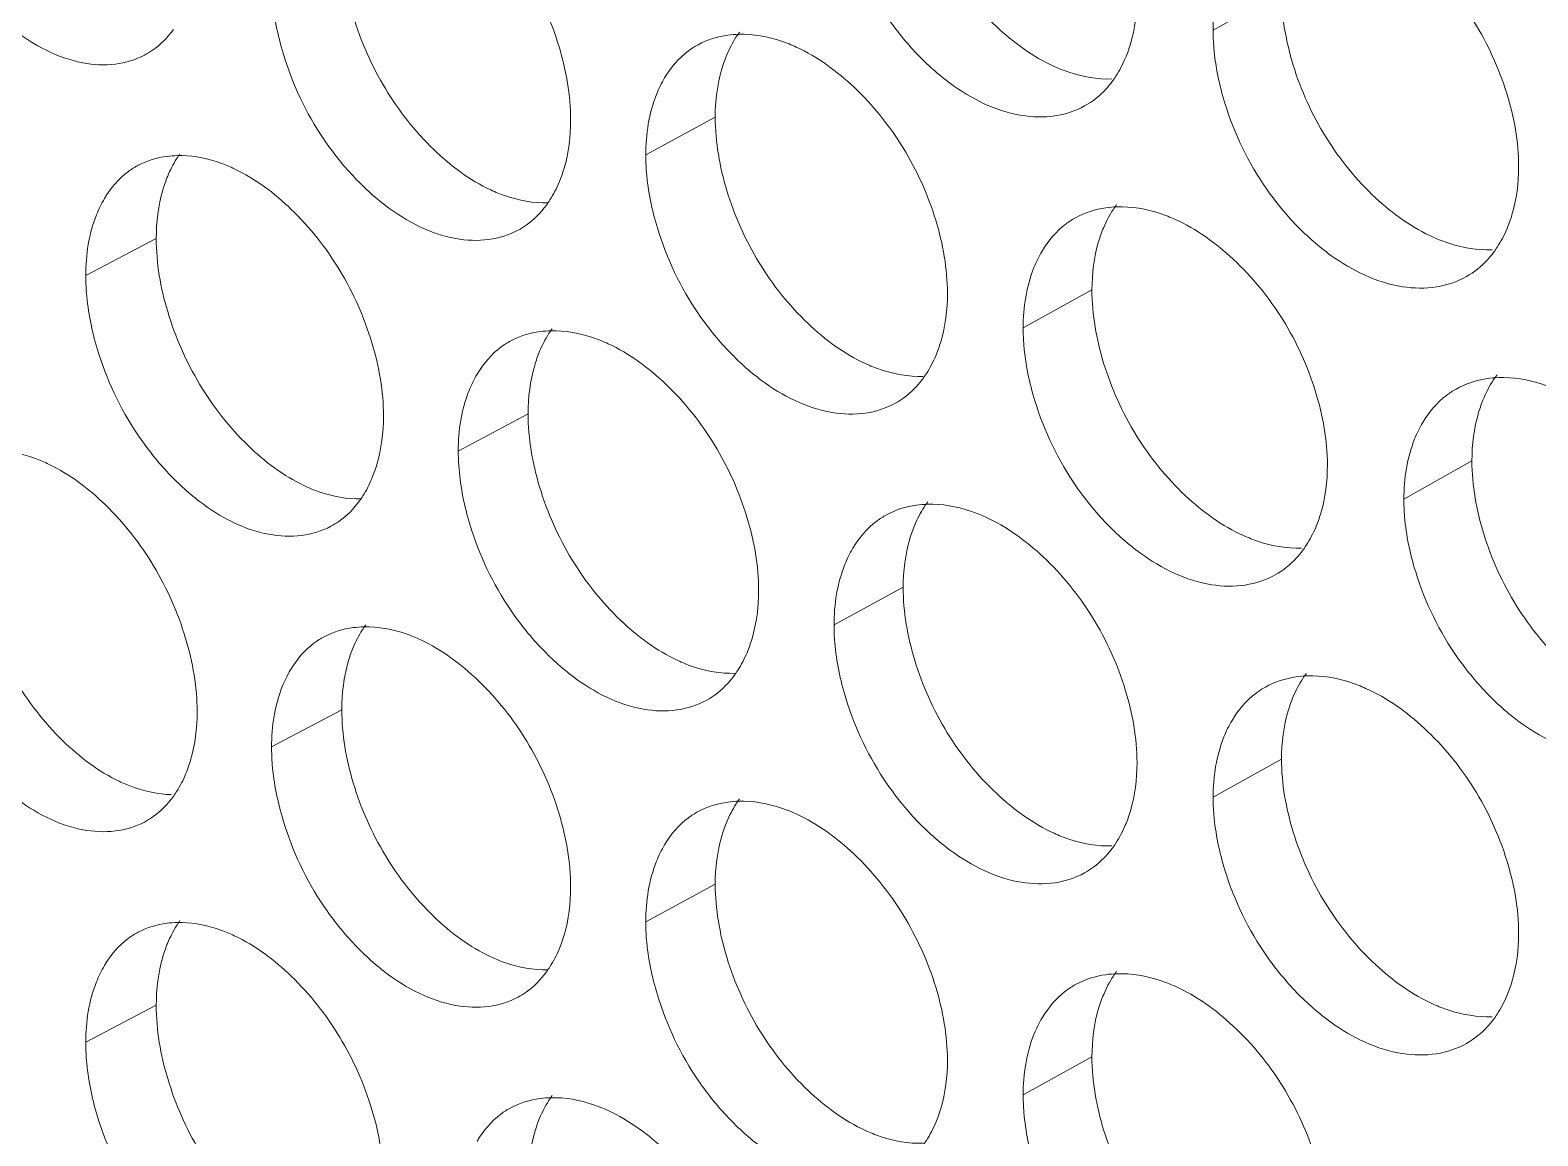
# Model space of a CAD drawing. Header units: millimetres. Extents: x 1177 to 4147, y 93 to 2194.
# Drawn here: x 2591.68 to 2607.16, y 800 to 811.36 of the extents above; entities that cross this region are included whole.
import ezdxf

# ---------------------------------------------------------------- set-up
doc = ezdxf.new("R2010")
doc.units = ezdxf.units.MM
doc.header["$LTSCALE"] = 0.1
doc.layers.get('0').update_dxf_attribs({"lineweight": 13})
doc.layers.add('标注', color=251, linetype='Continuous', lineweight=9)

# ---------------------------------------------------------------- blocks, each defined once
blk = doc.blocks.new('02')
at = {"layer": '标注'}
for p, q in [((4489.883, 750.907), (4488.88, 750.35)), ((4481.579, 749.072), (4480.56, 748.522)), ((4473.382, 747.295), (4472.348, 746.752)), ((4473.382, 747.295), (4472.348, 746.752)), ((4487.103, 746.539), (4486.094, 745.984)), ((4478.835, 744.724), (4477.811, 744.176)), ((4478.835, 744.724), (4477.811, 744.176)), ((4492.675, 744.032), (4491.677, 743.472)), ((4484.335, 742.178), (4483.321, 741.625)), ((4484.335, 742.178), (4483.321, 741.625)), ((4476.103, 740.381), (4475.073, 739.836)), ((4489.883, 739.657), (4488.88, 739.1)), ((4489.883, 739.657), (4488.88, 739.1)), ((4481.579, 737.822), (4480.56, 737.272)), ((4473.382, 736.045), (4472.348, 735.502)), ((4487.103, 735.289), (4486.094, 734.734))]:
    blk.add_line(p, q, dxfattribs=at)
for centre in [(4473.723, 746.993), (4473.723, 746.993), (4473.723, 735.743)]:
    blk.add_arc(centre, 1.518, 88.601, 91.1331, dxfattribs=at)
for points, knots in [([(4484.335, 753.428), (4484.335, 753.066), (4484.469, 752.315), (4484.937, 751.274), (4485.639, 750.398), (4486.236, 749.961), (4486.549, 749.818)], [0, 0, 0, 0, 0.245427, 0.508577, 0.767052, 1, 1, 1, 1]), ([(4469.802, 752.601), (4469.934, 752.156), (4470.232, 751.515), (4470.795, 750.796), (4471.392, 750.235), (4472.082, 749.862), (4472.774, 749.825), (4473.078, 749.915), (4473.209, 749.984)], [0, 0, 0, 0, 0.291742, 0.435347, 0.571412, 0.806086, 0.906551, 1, 1, 1, 1]), ([(4479.459, 749.033), (4479.459, 749.395), (4479.325, 750.145), (4478.86, 751.188), (4478.163, 752.068), (4477.572, 752.51), (4477.262, 752.655)], [0, 0, 0, 0, 0.245651, 0.509137, 0.767701, 1, 1, 1, 1]), ([(4493.36, 748.349), (4493.36, 748.711), (4493.224, 749.461), (4492.747, 750.499), (4492.035, 751.371), (4491.432, 751.805), (4491.116, 751.945)], [0, 0, 0, 0, 0.244772, 0.507452, 0.766137, 1, 1, 1, 1]), ([(4483.492, 751.803), (4483.628, 751.356), (4483.936, 750.714), (4484.517, 749.999), (4485.134, 749.444), (4485.845, 749.084), (4486.552, 749.065), (4486.862, 749.164), (4486.996, 749.238)], [0, 0, 0, 0, 0.289581, 0.432519, 0.568278, 0.803661, 0.905212, 1, 1, 1, 1]), ([(4476.103, 751.631), (4476.103, 751.269), (4476.235, 750.518), (4476.696, 749.475), (4477.388, 748.594), (4477.978, 748.151), (4478.287, 748.006)], [0, 0, 0, 0, 0.245956, 0.50959, 0.767992, 1, 1, 1, 1]), ([(4489.157, 751.475), (4489.111, 751.398), (4488.94, 751.047), (4488.88, 750.649), (4488.88, 750.35)], [0, 0, 0, 0, 0.230825, 1, 1, 1, 1]), ([(4475.073, 751.086), (4475.073, 750.999), (4475.089, 750.636), (4475.163, 750.277), (4475.242, 750.013)], [0, 0, 0, 0, 0.238766, 1, 1, 1, 1]), ([(4487.592, 749.937), (4487.621, 750.004), (4487.725, 750.299), (4487.764, 750.614), (4487.764, 750.853)], [0, 0, 0, 0, 0.234564, 1, 1, 1, 1]), ([(4489.883, 750.907), (4489.883, 750.546), (4490.018, 749.796), (4490.491, 748.756), (4491.199, 747.883), (4491.801, 747.449), (4492.115, 747.309)], [0, 0, 0, 0, 0.245078, 0.507907, 0.76643, 1, 1, 1, 1]), ([(4473.209, 749.984), (4473.251, 750.006), (4473.413, 750.104), (4473.549, 750.244), (4473.633, 750.36)], [0, 0, 0, 0, 0.245453, 1, 1, 1, 1]), ([(4481.923, 750.29), (4481.87, 750.288), (4481.665, 750.272), (4481.463, 750.21), (4481.329, 750.137)], [0, 0, 0, 0, 0.258546, 1, 1, 1, 1]), ([(4481.935, 750.322), (4481.917, 750.297), (4481.845, 750.192), (4481.786, 750.077), (4481.749, 749.988)], [0, 0, 0, 0, 0.243142, 1, 1, 1, 1]), ([(4482.768, 750.102), (4482.697, 750.134), (4482.429, 750.242), (4482.135, 750.295), (4481.923, 750.29)], [0, 0, 0, 0, 0.267799, 1, 1, 1, 1]), ([(4488.88, 750.35), (4488.88, 750.263), (4488.896, 749.901), (4488.971, 749.543), (4489.052, 749.279)], [0, 0, 0, 0, 0.23894, 1, 1, 1, 1]), ([(4475.242, 750.013), (4475.375, 749.566), (4475.677, 748.925), (4476.248, 748.208), (4476.852, 747.649), (4477.551, 747.282), (4478.249, 747.251), (4478.555, 747.345), (4478.688, 747.416)], [0, 0, 0, 0, 0.290871, 0.434206, 0.570147, 0.805105, 0.906009, 1, 1, 1, 1]), ([(4481.329, 750.137), (4481.279, 750.11), (4481.082, 749.985), (4480.926, 749.801), (4480.836, 749.649)], [0, 0, 0, 0, 0.243902, 1, 1, 1, 1]), ([(4481.749, 749.988), (4481.721, 749.921), (4481.617, 749.626), (4481.579, 749.311), (4481.579, 749.072)], [0, 0, 0, 0, 0.234177, 1, 1, 1, 1]), ([(4484.984, 746.49), (4484.984, 746.851), (4484.849, 747.602), (4484.379, 748.643), (4483.676, 749.52), (4483.08, 749.958), (4482.768, 750.102)], [0, 0, 0, 0, 0.245297, 0.50846, 0.767072, 1, 1, 1, 1]), ([(4487.4, 749.597), (4487.419, 749.623), (4487.493, 749.73), (4487.554, 749.846), (4487.592, 749.937)], [0, 0, 0, 0, 0.243304, 1, 1, 1, 1]), ([(4486.549, 749.818), (4486.619, 749.786), (4486.889, 749.679), (4487.183, 749.627), (4487.396, 749.634)], [0, 0, 0, 0, 0.267358, 1, 1, 1, 1]), ([(4480.836, 749.649), (4480.791, 749.572), (4480.62, 749.22), (4480.56, 748.822), (4480.56, 748.522)], [0, 0, 0, 0, 0.230096, 1, 1, 1, 1]), ([(4486.996, 749.238), (4487.114, 749.303), (4487.258, 749.42), (4487.372, 749.56), (4487.4, 749.597)], [0, 0, 0, 0, 0.743092, 1, 1, 1, 1]), ([(4489.052, 749.279), (4489.189, 748.831), (4489.502, 748.188), (4490.089, 747.476), (4490.714, 746.923), (4491.435, 746.568), (4492.147, 746.556), (4492.459, 746.659), (4492.594, 746.735)], [0, 0, 0, 0, 0.288732, 0.431409, 0.567051, 0.802717, 0.904691, 1, 1, 1, 1]), ([(4481.579, 749.072), (4481.579, 748.71), (4481.713, 747.96), (4482.178, 746.918), (4482.877, 746.04), (4483.471, 745.601), (4483.783, 745.458)], [0, 0, 0, 0, 0.245602, 0.508914, 0.767364, 1, 1, 1, 1]), ([(4479.289, 748.118), (4479.317, 748.185), (4479.421, 748.479), (4479.459, 748.794), (4479.459, 749.033)], [0, 0, 0, 0, 0.234117, 1, 1, 1, 1]), ([(4473.693, 748.51), (4473.642, 748.509), (4473.444, 748.495), (4473.249, 748.437), (4473.119, 748.369)], [0, 0, 0, 0, 0.258498, 1, 1, 1, 1]), ([(4473.693, 748.51), (4473.642, 748.509), (4473.444, 748.495), (4473.249, 748.437), (4473.119, 748.369)], [0, 0, 0, 0, 0.258498, 1, 1, 1, 1]), ([(4473.73, 748.537), (4473.712, 748.512), (4473.643, 748.409), (4473.586, 748.297), (4473.55, 748.21)], [0, 0, 0, 0, 0.242934, 1, 1, 1, 1]), ([(4473.73, 748.537), (4473.712, 748.512), (4473.643, 748.409), (4473.586, 748.297), (4473.55, 748.21)], [0, 0, 0, 0, 0.242934, 1, 1, 1, 1]), ([(4474.527, 748.316), (4474.463, 748.347), (4474.219, 748.449), (4473.954, 748.506), (4473.76, 748.51)], [0, 0, 0, 0, 0.266809, 1, 1, 1, 1]), ([(4474.527, 748.316), (4474.463, 748.347), (4474.219, 748.449), (4473.954, 748.506), (4473.76, 748.51)], [0, 0, 0, 0, 0.266809, 1, 1, 1, 1]), ([(4480.56, 748.522), (4480.56, 748.435), (4480.576, 748.073), (4480.65, 747.714), (4480.73, 747.45)], [0, 0, 0, 0, 0.238835, 1, 1, 1, 1]), ([(4473.119, 748.369), (4473.069, 748.342), (4472.87, 748.218), (4472.713, 748.033), (4472.623, 747.881)], [0, 0, 0, 0, 0.243471, 1, 1, 1, 1]), ([(4473.119, 748.369), (4473.069, 748.342), (4472.87, 748.218), (4472.713, 748.033), (4472.623, 747.881)], [0, 0, 0, 0, 0.243471, 1, 1, 1, 1]), ([(4473.55, 748.21), (4473.522, 748.143), (4473.42, 747.848), (4473.382, 747.534), (4473.382, 747.295)], [0, 0, 0, 0, 0.23373, 1, 1, 1, 1]), ([(4473.55, 748.21), (4473.522, 748.143), (4473.42, 747.848), (4473.382, 747.534), (4473.382, 747.295)], [0, 0, 0, 0, 0.23373, 1, 1, 1, 1]), ([(4476.714, 744.689), (4476.714, 745.051), (4476.581, 745.802), (4476.118, 746.845), (4475.425, 747.727), (4474.836, 748.17), (4474.527, 748.316)], [0, 0, 0, 0, 0.245829, 0.509477, 0.768016, 1, 1, 1, 1]), ([(4476.714, 744.689), (4476.714, 745.051), (4476.581, 745.802), (4476.118, 746.845), (4475.425, 747.727), (4474.836, 748.17), (4474.527, 748.316)], [0, 0, 0, 0, 0.245829, 0.509477, 0.768016, 1, 1, 1, 1]), ([(4493.187, 747.432), (4493.216, 747.5), (4493.321, 747.794), (4493.36, 748.11), (4493.36, 748.349)], [0, 0, 0, 0, 0.234862, 1, 1, 1, 1]), ([(4478.287, 748.006), (4478.357, 747.974), (4478.623, 747.865), (4478.913, 747.811), (4479.124, 747.816)], [0, 0, 0, 0, 0.267902, 1, 1, 1, 1]), ([(4479.104, 747.785), (4479.122, 747.81), (4479.193, 747.915), (4479.252, 748.029), (4479.289, 748.118)], [0, 0, 0, 0, 0.243086, 1, 1, 1, 1]), ([(4472.623, 747.881), (4472.578, 747.804), (4472.407, 747.452), (4472.348, 747.053), (4472.348, 746.752)], [0, 0, 0, 0, 0.229361, 1, 1, 1, 1]), ([(4472.623, 747.881), (4472.578, 747.804), (4472.407, 747.452), (4472.348, 747.053), (4472.348, 746.752)], [0, 0, 0, 0, 0.229361, 1, 1, 1, 1]), ([(4478.688, 747.416), (4478.728, 747.438), (4478.887, 747.535), (4479.021, 747.672), (4479.104, 747.785)], [0, 0, 0, 0, 0.245781, 1, 1, 1, 1]), ([(4487.469, 747.758), (4487.415, 747.757), (4487.205, 747.739), (4486.999, 747.674), (4486.862, 747.599)], [0, 0, 0, 0, 0.258582, 1, 1, 1, 1]), ([(4487.465, 747.795), (4487.447, 747.769), (4487.373, 747.662), (4487.313, 747.546), (4487.275, 747.456)], [0, 0, 0, 0, 0.243288, 1, 1, 1, 1]), ([(4488.322, 747.574), (4488.25, 747.606), (4487.979, 747.713), (4487.683, 747.765), (4487.469, 747.758)], [0, 0, 0, 0, 0.267438, 1, 1, 1, 1]), ([(4486.862, 747.599), (4486.812, 747.571), (4486.617, 747.445), (4486.461, 747.261), (4486.372, 747.11)], [0, 0, 0, 0, 0.244174, 1, 1, 1, 1]), ([(4490.556, 743.973), (4490.556, 744.334), (4490.42, 745.085), (4489.946, 746.124), (4489.237, 746.998), (4488.636, 747.433), (4488.322, 747.574)], [0, 0, 0, 0, 0.244947, 0.507787, 0.766448, 1, 1, 1, 1]), ([(4473.382, 747.295), (4473.382, 746.933), (4473.514, 746.182), (4473.973, 745.138), (4474.662, 744.255), (4475.249, 743.811), (4475.558, 743.665)], [0, 0, 0, 0, 0.246134, 0.50993, 0.768307, 1, 1, 1, 1]), ([(4473.382, 747.295), (4473.382, 746.933), (4473.514, 746.182), (4473.973, 745.138), (4474.662, 744.255), (4475.249, 743.811), (4475.558, 743.665)], [0, 0, 0, 0, 0.246134, 0.50993, 0.768307, 1, 1, 1, 1]), ([(4480.73, 747.45), (4480.865, 747.003), (4481.171, 746.361), (4481.748, 745.646), (4482.361, 745.089), (4483.069, 744.727), (4483.772, 744.704), (4484.081, 744.801), (4484.214, 744.874)], [0, 0, 0, 0, 0.290009, 0.433078, 0.568897, 0.804139, 0.905475, 1, 1, 1, 1]), ([(4487.275, 747.456), (4487.246, 747.388), (4487.142, 747.094), (4487.103, 746.778), (4487.103, 746.539)], [0, 0, 0, 0, 0.234476, 1, 1, 1, 1]), ([(4492.115, 747.309), (4492.187, 747.277), (4492.459, 747.171), (4492.756, 747.12), (4492.97, 747.128)], [0, 0, 0, 0, 0.267006, 1, 1, 1, 1]), ([(4492.991, 747.088), (4493.01, 747.114), (4493.086, 747.222), (4493.148, 747.34), (4493.187, 747.432)], [0, 0, 0, 0, 0.243456, 1, 1, 1, 1]), ([(4486.372, 747.11), (4486.326, 747.033), (4486.155, 746.681), (4486.094, 746.283), (4486.094, 745.984)], [0, 0, 0, 0, 0.230583, 1, 1, 1, 1]), ([(4492.594, 746.735), (4492.709, 746.8), (4492.85, 746.914), (4492.963, 747.052), (4492.991, 747.088)], [0, 0, 0, 0, 0.743585, 1, 1, 1, 1]), ([(4472.348, 746.752), (4472.348, 746.665), (4472.364, 746.303), (4472.437, 745.943), (4472.516, 745.679)], [0, 0, 0, 0, 0.238732, 1, 1, 1, 1]), ([(4472.348, 746.752), (4472.348, 746.665), (4472.364, 746.303), (4472.437, 745.943), (4472.516, 745.679)], [0, 0, 0, 0, 0.238732, 1, 1, 1, 1]), ([(4484.813, 745.574), (4484.841, 745.641), (4484.945, 745.936), (4484.984, 746.251), (4484.984, 746.49)], [0, 0, 0, 0, 0.234415, 1, 1, 1, 1]), ([(4487.103, 746.539), (4487.103, 746.177), (4487.238, 745.427), (4487.708, 744.387), (4488.413, 743.512), (4489.012, 743.077), (4489.326, 742.935)], [0, 0, 0, 0, 0.245252, 0.508241, 0.76674, 1, 1, 1, 1]), ([(4479.188, 745.971), (4479.17, 745.946), (4479.099, 745.841), (4479.041, 745.727), (4479.004, 745.639)], [0, 0, 0, 0, 0.243071, 1, 1, 1, 1]), ([(4479.188, 745.971), (4479.17, 745.946), (4479.099, 745.841), (4479.041, 745.727), (4479.004, 745.639)], [0, 0, 0, 0, 0.243071, 1, 1, 1, 1]), ([(4480.009, 745.75), (4479.939, 745.783), (4479.671, 745.891), (4479.379, 745.945), (4479.168, 745.94)], [0, 0, 0, 0, 0.267982, 1, 1, 1, 1]), ([(4480.009, 745.75), (4479.939, 745.783), (4479.671, 745.891), (4479.379, 745.945), (4479.168, 745.94)], [0, 0, 0, 0, 0.267982, 1, 1, 1, 1]), ([(4486.094, 745.984), (4486.094, 745.898), (4486.111, 745.535), (4486.185, 745.176), (4486.266, 744.913)], [0, 0, 0, 0, 0.238905, 1, 1, 1, 1]), ([(4478.581, 745.791), (4478.53, 745.765), (4478.333, 745.639), (4478.176, 745.455), (4478.087, 745.303)], [0, 0, 0, 0, 0.243762, 1, 1, 1, 1]), ([(4478.581, 745.791), (4478.53, 745.765), (4478.333, 745.639), (4478.176, 745.455), (4478.087, 745.303)], [0, 0, 0, 0, 0.243762, 1, 1, 1, 1]), ([(4479.168, 745.94), (4479.115, 745.939), (4478.913, 745.924), (4478.713, 745.863), (4478.581, 745.791)], [0, 0, 0, 0, 0.258529, 1, 1, 1, 1]), ([(4479.168, 745.94), (4479.115, 745.939), (4478.913, 745.924), (4478.713, 745.863), (4478.581, 745.791)], [0, 0, 0, 0, 0.258529, 1, 1, 1, 1]), ([(4482.215, 742.133), (4482.215, 742.495), (4482.081, 743.245), (4481.613, 744.287), (4480.914, 745.166), (4480.32, 745.606), (4480.009, 745.75)], [0, 0, 0, 0, 0.245474, 0.508798, 0.767386, 1, 1, 1, 1]), ([(4482.215, 742.133), (4482.215, 742.495), (4482.081, 743.245), (4481.613, 744.287), (4480.914, 745.166), (4480.32, 745.606), (4480.009, 745.75)], [0, 0, 0, 0, 0.245474, 0.508798, 0.767386, 1, 1, 1, 1]), ([(4472.516, 745.679), (4472.649, 745.233), (4472.949, 744.592), (4473.515, 743.874), (4474.116, 743.314), (4474.81, 742.944), (4475.505, 742.91), (4475.81, 743.002), (4475.943, 743.072)], [0, 0, 0, 0, 0.291305, 0.434775, 0.570777, 0.805593, 0.906279, 1, 1, 1, 1]), ([(4472.516, 745.679), (4472.649, 745.233), (4472.949, 744.592), (4473.515, 743.874), (4474.116, 743.314), (4474.81, 742.944), (4475.505, 742.91), (4475.81, 743.002), (4475.943, 743.072)], [0, 0, 0, 0, 0.291305, 0.434775, 0.570777, 0.805593, 0.906279, 1, 1, 1, 1]), ([(4479.004, 745.639), (4478.976, 745.572), (4478.873, 745.277), (4478.835, 744.962), (4478.835, 744.724)], [0, 0, 0, 0, 0.234028, 1, 1, 1, 1]), ([(4479.004, 745.639), (4478.976, 745.572), (4478.873, 745.277), (4478.835, 744.962), (4478.835, 744.724)], [0, 0, 0, 0, 0.234028, 1, 1, 1, 1]), ([(4484.623, 745.237), (4484.641, 745.262), (4484.715, 745.368), (4484.775, 745.484), (4484.813, 745.574)], [0, 0, 0, 0, 0.24323, 1, 1, 1, 1]), ([(4478.087, 745.303), (4478.041, 745.226), (4477.87, 744.874), (4477.811, 744.476), (4477.811, 744.176)], [0, 0, 0, 0, 0.229851, 1, 1, 1, 1]), ([(4478.087, 745.303), (4478.041, 745.226), (4477.87, 744.874), (4477.811, 744.476), (4477.811, 744.176)], [0, 0, 0, 0, 0.229851, 1, 1, 1, 1]), ([(4483.783, 745.458), (4483.853, 745.426), (4484.122, 745.318), (4484.415, 745.265), (4484.627, 745.271)], [0, 0, 0, 0, 0.267537, 1, 1, 1, 1]), ([(4493.043, 745.293), (4493.024, 745.267), (4492.948, 745.159), (4492.887, 745.041), (4492.848, 744.95)], [0, 0, 0, 0, 0.24344, 1, 1, 1, 1]), ([(4484.214, 744.874), (4484.334, 744.939), (4484.479, 745.057), (4484.595, 745.199), (4484.623, 745.237)], [0, 0, 0, 0, 0.742834, 1, 1, 1, 1]), ([(4492.442, 745.086), (4492.393, 745.058), (4492.199, 744.93), (4492.044, 744.747), (4491.954, 744.596)], [0, 0, 0, 0, 0.244434, 1, 1, 1, 1]), ([(4493.063, 745.253), (4493.007, 745.251), (4492.793, 745.232), (4492.581, 745.164), (4492.442, 745.086)], [0, 0, 0, 0, 0.25862, 1, 1, 1, 1]), ([(4493.923, 745.073), (4493.851, 745.105), (4493.577, 745.211), (4493.279, 745.261), (4493.063, 745.253)], [0, 0, 0, 0, 0.267086, 1, 1, 1, 1]), ([(4486.266, 744.913), (4486.403, 744.465), (4486.713, 743.823), (4487.297, 743.109), (4487.918, 742.555), (4488.634, 742.198), (4489.344, 742.182), (4489.655, 742.283), (4489.789, 742.358)], [0, 0, 0, 0, 0.289156, 0.431962, 0.567662, 0.803187, 0.90495, 1, 1, 1, 1]), ([(4492.848, 744.95), (4492.819, 744.882), (4492.714, 744.587), (4492.675, 744.271), (4492.675, 744.032)], [0, 0, 0, 0, 0.234773, 1, 1, 1, 1]), ([(4476.545, 743.775), (4476.573, 743.842), (4476.676, 744.136), (4476.714, 744.45), (4476.714, 744.689)], [0, 0, 0, 0, 0.233967, 1, 1, 1, 1]), ([(4476.545, 743.775), (4476.573, 743.842), (4476.676, 744.136), (4476.714, 744.45), (4476.714, 744.689)], [0, 0, 0, 0, 0.233967, 1, 1, 1, 1]), ([(4478.835, 744.724), (4478.835, 744.361), (4478.968, 743.611), (4479.431, 742.568), (4480.127, 741.689), (4480.719, 741.248), (4481.029, 741.104)], [0, 0, 0, 0, 0.245779, 0.509251, 0.767678, 1, 1, 1, 1]), ([(4478.835, 744.724), (4478.835, 744.361), (4478.968, 743.611), (4479.431, 742.568), (4480.127, 741.689), (4480.719, 741.248), (4481.029, 741.104)], [0, 0, 0, 0, 0.245779, 0.509251, 0.767678, 1, 1, 1, 1]), ([(4491.954, 744.596), (4491.908, 744.519), (4491.738, 744.169), (4491.677, 743.771), (4491.677, 743.472)], [0, 0, 0, 0, 0.231067, 1, 1, 1, 1]), ([(4471.804, 743.984), (4471.742, 744.014), (4471.501, 744.116), (4471.24, 744.174), (4471.049, 744.18)], [0, 0, 0, 0, 0.266802, 1, 1, 1, 1]), ([(4473.982, 740.351), (4473.982, 740.714), (4473.849, 741.465), (4473.388, 742.509), (4472.699, 743.392), (4472.112, 743.837), (4471.804, 743.984)], [0, 0, 0, 0, 0.246007, 0.509819, 0.768332, 1, 1, 1, 1]), ([(4477.811, 744.176), (4477.811, 744.089), (4477.827, 743.726), (4477.9, 743.367), (4477.98, 743.103)], [0, 0, 0, 0, 0.2388, 1, 1, 1, 1]), ([(4477.811, 744.176), (4477.811, 744.089), (4477.827, 743.726), (4477.9, 743.367), (4477.98, 743.103)], [0, 0, 0, 0, 0.2388, 1, 1, 1, 1]), ([(4490.384, 743.056), (4490.412, 743.124), (4490.517, 743.418), (4490.556, 743.734), (4490.556, 743.973)], [0, 0, 0, 0, 0.234713, 1, 1, 1, 1]), ([(4492.675, 744.032), (4492.675, 743.671), (4492.811, 742.921), (4493.285, 741.882), (4493.997, 741.01), (4494.601, 740.578), (4494.917, 740.439)], [0, 0, 0, 0, 0.244904, 0.507573, 0.76612, 1, 1, 1, 1]), ([(4476.362, 743.444), (4476.38, 743.469), (4476.451, 743.573), (4476.508, 743.686), (4476.545, 743.775)], [0, 0, 0, 0, 0.243017, 1, 1, 1, 1]), ([(4476.362, 743.444), (4476.38, 743.469), (4476.451, 743.573), (4476.508, 743.686), (4476.545, 743.775)], [0, 0, 0, 0, 0.243017, 1, 1, 1, 1]), ([(4475.558, 743.665), (4475.627, 743.633), (4475.891, 743.523), (4476.181, 743.468), (4476.39, 743.473)], [0, 0, 0, 0, 0.268088, 1, 1, 1, 1]), ([(4475.558, 743.665), (4475.627, 743.633), (4475.891, 743.523), (4476.181, 743.468), (4476.39, 743.473)], [0, 0, 0, 0, 0.268088, 1, 1, 1, 1]), ([(4475.943, 743.072), (4475.983, 743.094), (4476.144, 743.192), (4476.279, 743.329), (4476.362, 743.444)], [0, 0, 0, 0, 0.245619, 1, 1, 1, 1]), ([(4475.943, 743.072), (4475.983, 743.094), (4476.144, 743.192), (4476.279, 743.329), (4476.362, 743.444)], [0, 0, 0, 0, 0.245619, 1, 1, 1, 1]), ([(4484.69, 743.396), (4484.637, 743.394), (4484.429, 743.378), (4484.225, 743.314), (4484.09, 743.24)], [0, 0, 0, 0, 0.258563, 1, 1, 1, 1]), ([(4484.69, 743.396), (4484.637, 743.394), (4484.429, 743.378), (4484.225, 743.314), (4484.09, 743.24)], [0, 0, 0, 0, 0.258563, 1, 1, 1, 1]), ([(4484.695, 743.43), (4484.676, 743.405), (4484.603, 743.299), (4484.544, 743.183), (4484.506, 743.094)], [0, 0, 0, 0, 0.243214, 1, 1, 1, 1]), ([(4484.695, 743.43), (4484.676, 743.405), (4484.603, 743.299), (4484.544, 743.183), (4484.506, 743.094)], [0, 0, 0, 0, 0.243214, 1, 1, 1, 1]), ([(4485.539, 743.21), (4485.468, 743.242), (4485.198, 743.35), (4484.903, 743.402), (4484.69, 743.396)], [0, 0, 0, 0, 0.267618, 1, 1, 1, 1]), ([(4485.539, 743.21), (4485.468, 743.242), (4485.198, 743.35), (4484.903, 743.402), (4484.69, 743.396)], [0, 0, 0, 0, 0.267618, 1, 1, 1, 1]), ([(4491.677, 743.472), (4491.677, 743.386), (4491.693, 743.024), (4491.768, 742.665), (4491.85, 742.402)], [0, 0, 0, 0, 0.238976, 1, 1, 1, 1]), ([(4477.98, 743.103), (4478.114, 742.656), (4478.418, 742.015), (4478.992, 741.299), (4479.601, 740.741), (4480.304, 740.376), (4481.005, 740.349), (4481.312, 740.445), (4481.445, 740.517)], [0, 0, 0, 0, 0.290439, 0.433641, 0.56952, 0.80462, 0.905741, 1, 1, 1, 1]), ([(4477.98, 743.103), (4478.114, 742.656), (4478.418, 742.015), (4478.992, 741.299), (4479.601, 740.741), (4480.304, 740.376), (4481.005, 740.349), (4481.312, 740.445), (4481.445, 740.517)], [0, 0, 0, 0, 0.290439, 0.433641, 0.56952, 0.80462, 0.905741, 1, 1, 1, 1]), ([(4484.09, 743.24), (4484.04, 743.213), (4483.844, 743.086), (4483.688, 742.902), (4483.598, 742.751)], [0, 0, 0, 0, 0.24404, 1, 1, 1, 1]), ([(4484.09, 743.24), (4484.04, 743.213), (4483.844, 743.086), (4483.688, 742.902), (4483.598, 742.751)], [0, 0, 0, 0, 0.24404, 1, 1, 1, 1]), ([(4484.506, 743.094), (4484.477, 743.026), (4484.373, 742.732), (4484.335, 742.416), (4484.335, 742.178)], [0, 0, 0, 0, 0.234326, 1, 1, 1, 1]), ([(4484.506, 743.094), (4484.477, 743.026), (4484.373, 742.732), (4484.335, 742.416), (4484.335, 742.178)], [0, 0, 0, 0, 0.234326, 1, 1, 1, 1]), ([(4487.764, 739.603), (4487.764, 739.965), (4487.629, 740.715), (4487.157, 741.755), (4486.451, 742.63), (4485.852, 743.067), (4485.539, 743.21)], [0, 0, 0, 0, 0.245121, 0.508123, 0.76676, 1, 1, 1, 1]), ([(4487.764, 739.603), (4487.764, 739.965), (4487.629, 740.715), (4487.157, 741.755), (4486.451, 742.63), (4485.852, 743.067), (4485.539, 743.21)], [0, 0, 0, 0, 0.245121, 0.508123, 0.76676, 1, 1, 1, 1]), ([(4470.674, 742.966), (4470.674, 742.603), (4470.806, 741.852), (4471.263, 740.807), (4471.948, 739.923), (4472.533, 739.477), (4472.84, 739.331)], [0, 0, 0, 0, 0.246312, 0.510271, 0.768623, 1, 1, 1, 1]), ([(4489.326, 742.935), (4489.397, 742.903), (4489.668, 742.797), (4489.964, 742.745), (4490.177, 742.753)], [0, 0, 0, 0, 0.267181, 1, 1, 1, 1]), ([(4490.19, 742.714), (4490.209, 742.74), (4490.284, 742.848), (4490.345, 742.965), (4490.384, 743.056)], [0, 0, 0, 0, 0.24338, 1, 1, 1, 1]), ([(4483.598, 742.751), (4483.552, 742.674), (4483.382, 742.323), (4483.321, 741.924), (4483.321, 741.625)], [0, 0, 0, 0, 0.23034, 1, 1, 1, 1]), ([(4483.598, 742.751), (4483.552, 742.674), (4483.382, 742.323), (4483.321, 741.924), (4483.321, 741.625)], [0, 0, 0, 0, 0.23034, 1, 1, 1, 1]), ([(4489.789, 742.358), (4489.905, 742.423), (4490.048, 742.539), (4490.162, 742.677), (4490.19, 742.714)], [0, 0, 0, 0, 0.743342, 1, 1, 1, 1]), ([(4491.85, 742.402), (4491.988, 741.954), (4492.302, 741.311), (4492.894, 740.599), (4493.522, 740.047), (4494.247, 739.696), (4494.963, 739.687), (4495.276, 739.792), (4495.411, 739.869)], [0, 0, 0, 0, 0.288311, 0.430859, 0.566442, 0.80225, 0.904434, 1, 1, 1, 1]), ([(4482.045, 741.218), (4482.073, 741.285), (4482.177, 741.579), (4482.215, 741.894), (4482.215, 742.133)], [0, 0, 0, 0, 0.234266, 1, 1, 1, 1]), ([(4482.045, 741.218), (4482.073, 741.285), (4482.177, 741.579), (4482.215, 741.894), (4482.215, 742.133)], [0, 0, 0, 0, 0.234266, 1, 1, 1, 1]), ([(4484.335, 742.178), (4484.335, 741.816), (4484.469, 741.065), (4484.937, 740.024), (4485.639, 739.148), (4486.236, 738.711), (4486.549, 738.568)], [0, 0, 0, 0, 0.245427, 0.508577, 0.767052, 1, 1, 1, 1]), ([(4484.335, 742.178), (4484.335, 741.816), (4484.469, 741.065), (4484.937, 740.024), (4485.639, 739.148), (4486.236, 738.711), (4486.549, 738.568)], [0, 0, 0, 0, 0.245427, 0.508577, 0.767052, 1, 1, 1, 1]), ([(4476.424, 741.597), (4476.373, 741.596), (4476.173, 741.581), (4475.975, 741.522), (4475.844, 741.452)], [0, 0, 0, 0, 0.258513, 1, 1, 1, 1]), ([(4476.453, 741.626), (4476.435, 741.601), (4476.365, 741.497), (4476.308, 741.384), (4476.271, 741.296)], [0, 0, 0, 0, 0.243002, 1, 1, 1, 1]), ([(4477.262, 741.405), (4477.192, 741.438), (4476.926, 741.547), (4476.635, 741.602), (4476.424, 741.597)], [0, 0, 0, 0, 0.268167, 1, 1, 1, 1]), ([(4483.321, 741.625), (4483.321, 741.538), (4483.337, 741.176), (4483.412, 740.817), (4483.492, 740.553)], [0, 0, 0, 0, 0.23887, 1, 1, 1, 1]), ([(4483.321, 741.625), (4483.321, 741.538), (4483.337, 741.176), (4483.412, 740.817), (4483.492, 740.553)], [0, 0, 0, 0, 0.23887, 1, 1, 1, 1]), ([(4469.802, 741.351), (4469.934, 740.906), (4470.232, 740.265), (4470.795, 739.546), (4471.392, 738.985), (4472.082, 738.612), (4472.774, 738.575), (4473.078, 738.665), (4473.209, 738.734)], [0, 0, 0, 0, 0.291742, 0.435347, 0.571412, 0.806086, 0.906551, 1, 1, 1, 1]), ([(4475.844, 741.452), (4475.794, 741.425), (4475.595, 741.301), (4475.439, 741.116), (4475.349, 740.964)], [0, 0, 0, 0, 0.243618, 1, 1, 1, 1]), ([(4479.459, 737.783), (4479.459, 738.145), (4479.325, 738.895), (4478.86, 739.938), (4478.163, 740.818), (4477.572, 741.26), (4477.262, 741.405)], [0, 0, 0, 0, 0.245651, 0.509137, 0.767701, 1, 1, 1, 1]), ([(4476.271, 741.296), (4476.243, 741.229), (4476.14, 740.935), (4476.103, 740.62), (4476.103, 740.381)], [0, 0, 0, 0, 0.233879, 1, 1, 1, 1]), ([(4481.029, 741.104), (4481.099, 741.071), (4481.366, 740.963), (4481.658, 740.91), (4481.869, 740.915)], [0, 0, 0, 0, 0.267719, 1, 1, 1, 1]), ([(4481.029, 741.104), (4481.099, 741.071), (4481.366, 740.963), (4481.658, 740.91), (4481.869, 740.915)], [0, 0, 0, 0, 0.267719, 1, 1, 1, 1]), ([(4481.857, 740.883), (4481.876, 740.908), (4481.948, 741.014), (4482.007, 741.128), (4482.045, 741.218)], [0, 0, 0, 0, 0.243157, 1, 1, 1, 1]), ([(4481.857, 740.883), (4481.876, 740.908), (4481.948, 741.014), (4482.007, 741.128), (4482.045, 741.218)], [0, 0, 0, 0, 0.243157, 1, 1, 1, 1]), ([(4475.349, 740.964), (4475.303, 740.887), (4475.133, 740.535), (4475.073, 740.136), (4475.073, 739.836)], [0, 0, 0, 0, 0.229607, 1, 1, 1, 1]), ([(4481.445, 740.517), (4481.566, 740.582), (4481.713, 740.701), (4481.829, 740.844), (4481.857, 740.883)], [0, 0, 0, 0, 0.74257, 1, 1, 1, 1]), ([(4481.445, 740.517), (4481.566, 740.582), (4481.713, 740.701), (4481.829, 740.844), (4481.857, 740.883)], [0, 0, 0, 0, 0.74257, 1, 1, 1, 1]), ([(4490.26, 740.878), (4490.205, 740.876), (4489.993, 740.858), (4489.784, 740.791), (4489.646, 740.714)], [0, 0, 0, 0, 0.258601, 1, 1, 1, 1]), ([(4490.26, 740.878), (4490.205, 740.876), (4489.993, 740.858), (4489.784, 740.791), (4489.646, 740.714)], [0, 0, 0, 0, 0.258601, 1, 1, 1, 1]), ([(4490.248, 740.915), (4490.229, 740.89), (4490.155, 740.782), (4490.094, 740.666), (4490.055, 740.574)], [0, 0, 0, 0, 0.243364, 1, 1, 1, 1]), ([(4490.248, 740.915), (4490.229, 740.89), (4490.155, 740.782), (4490.094, 740.666), (4490.055, 740.574)], [0, 0, 0, 0, 0.243364, 1, 1, 1, 1]), ([(4491.116, 740.695), (4491.045, 740.727), (4490.772, 740.834), (4490.475, 740.885), (4490.26, 740.878)], [0, 0, 0, 0, 0.267261, 1, 1, 1, 1]), ([(4491.116, 740.695), (4491.045, 740.727), (4490.772, 740.834), (4490.475, 740.885), (4490.26, 740.878)], [0, 0, 0, 0, 0.267261, 1, 1, 1, 1]), ([(4489.646, 740.714), (4489.597, 740.686), (4489.402, 740.559), (4489.247, 740.376), (4489.157, 740.225)], [0, 0, 0, 0, 0.244306, 1, 1, 1, 1]), ([(4489.646, 740.714), (4489.597, 740.686), (4489.402, 740.559), (4489.247, 740.376), (4489.157, 740.225)], [0, 0, 0, 0, 0.244306, 1, 1, 1, 1]), ([(4493.36, 737.099), (4493.36, 737.461), (4493.224, 738.211), (4492.747, 739.249), (4492.035, 740.121), (4491.432, 740.555), (4491.116, 740.695)], [0, 0, 0, 0, 0.244772, 0.507452, 0.766137, 1, 1, 1, 1]), ([(4493.36, 737.099), (4493.36, 737.461), (4493.224, 738.211), (4492.747, 739.249), (4492.035, 740.121), (4491.432, 740.555), (4491.116, 740.695)], [0, 0, 0, 0, 0.244772, 0.507452, 0.766137, 1, 1, 1, 1]), ([(4483.492, 740.553), (4483.628, 740.106), (4483.936, 739.464), (4484.517, 738.749), (4485.134, 738.194), (4485.845, 737.834), (4486.552, 737.815), (4486.862, 737.914), (4486.996, 737.988)], [0, 0, 0, 0, 0.289581, 0.432519, 0.568278, 0.803661, 0.905212, 1, 1, 1, 1]), ([(4483.492, 740.553), (4483.628, 740.106), (4483.936, 739.464), (4484.517, 738.749), (4485.134, 738.194), (4485.845, 737.834), (4486.552, 737.815), (4486.862, 737.914), (4486.996, 737.988)], [0, 0, 0, 0, 0.289581, 0.432519, 0.568278, 0.803661, 0.905212, 1, 1, 1, 1]), ([(4490.055, 740.574), (4490.027, 740.507), (4489.922, 740.212), (4489.883, 739.896), (4489.883, 739.657)], [0, 0, 0, 0, 0.234624, 1, 1, 1, 1]), ([(4490.055, 740.574), (4490.027, 740.507), (4489.922, 740.212), (4489.883, 739.896), (4489.883, 739.657)], [0, 0, 0, 0, 0.234624, 1, 1, 1, 1]), ([(4473.813, 739.438), (4473.841, 739.505), (4473.944, 739.799), (4473.982, 740.113), (4473.982, 740.351)], [0, 0, 0, 0, 0.233818, 1, 1, 1, 1]), ([(4476.103, 740.381), (4476.103, 740.019), (4476.235, 739.268), (4476.696, 738.225), (4477.388, 737.344), (4477.978, 736.901), (4478.287, 736.756)], [0, 0, 0, 0, 0.245956, 0.50959, 0.767992, 1, 1, 1, 1]), ([(4489.157, 740.225), (4489.111, 740.148), (4488.94, 739.797), (4488.88, 739.399), (4488.88, 739.1)], [0, 0, 0, 0, 0.230825, 1, 1, 1, 1]), ([(4489.157, 740.225), (4489.111, 740.148), (4488.94, 739.797), (4488.88, 739.399), (4488.88, 739.1)], [0, 0, 0, 0, 0.230825, 1, 1, 1, 1]), ([(4475.073, 739.836), (4475.073, 739.749), (4475.089, 739.386), (4475.163, 739.027), (4475.242, 738.763)], [0, 0, 0, 0, 0.238766, 1, 1, 1, 1]), ([(4487.592, 738.687), (4487.621, 738.754), (4487.725, 739.049), (4487.764, 739.364), (4487.764, 739.603)], [0, 0, 0, 0, 0.234564, 1, 1, 1, 1]), ([(4487.592, 738.687), (4487.621, 738.754), (4487.725, 739.049), (4487.764, 739.364), (4487.764, 739.603)], [0, 0, 0, 0, 0.234564, 1, 1, 1, 1]), ([(4489.883, 739.657), (4489.883, 739.296), (4490.018, 738.546), (4490.491, 737.506), (4491.199, 736.633), (4491.801, 736.199), (4492.115, 736.059)], [0, 0, 0, 0, 0.245078, 0.507907, 0.76643, 1, 1, 1, 1]), ([(4489.883, 739.657), (4489.883, 739.296), (4490.018, 738.546), (4490.491, 737.506), (4491.199, 736.633), (4491.801, 736.199), (4492.115, 736.059)], [0, 0, 0, 0, 0.245078, 0.507907, 0.76643, 1, 1, 1, 1]), ([(4472.84, 739.331), (4472.903, 739.3), (4473.146, 739.198), (4473.409, 739.141), (4473.602, 739.136)], [0, 0, 0, 0, 0.266746, 1, 1, 1, 1]), ([(4473.633, 739.11), (4473.65, 739.134), (4473.72, 739.238), (4473.777, 739.35), (4473.813, 739.438)], [0, 0, 0, 0, 0.242949, 1, 1, 1, 1]), ([(4473.209, 738.734), (4473.251, 738.756), (4473.413, 738.854), (4473.549, 738.994), (4473.633, 739.11)], [0, 0, 0, 0, 0.245453, 1, 1, 1, 1]), ([(4488.88, 739.1), (4488.88, 739.013), (4488.896, 738.651), (4488.971, 738.293), (4489.052, 738.029)], [0, 0, 0, 0, 0.23894, 1, 1, 1, 1]), ([(4488.88, 739.1), (4488.88, 739.013), (4488.896, 738.651), (4488.971, 738.293), (4489.052, 738.029)], [0, 0, 0, 0, 0.23894, 1, 1, 1, 1]), ([(4481.329, 738.887), (4481.279, 738.86), (4481.082, 738.735), (4480.926, 738.551), (4480.836, 738.399)], [0, 0, 0, 0, 0.243902, 1, 1, 1, 1]), ([(4481.923, 739.04), (4481.87, 739.038), (4481.665, 739.022), (4481.463, 738.96), (4481.329, 738.887)], [0, 0, 0, 0, 0.258546, 1, 1, 1, 1]), ([(4481.935, 739.072), (4481.917, 739.047), (4481.845, 738.942), (4481.786, 738.827), (4481.749, 738.738)], [0, 0, 0, 0, 0.243142, 1, 1, 1, 1]), ([(4482.768, 738.852), (4482.697, 738.884), (4482.429, 738.992), (4482.135, 739.045), (4481.923, 739.04)], [0, 0, 0, 0, 0.267799, 1, 1, 1, 1]), ([(4475.242, 738.763), (4475.375, 738.316), (4475.677, 737.675), (4476.248, 736.958), (4476.852, 736.399), (4477.551, 736.032), (4478.249, 736.001), (4478.555, 736.095), (4478.688, 736.166)], [0, 0, 0, 0, 0.290871, 0.434206, 0.570147, 0.805105, 0.906009, 1, 1, 1, 1]), ([(4481.749, 738.738), (4481.721, 738.671), (4481.617, 738.376), (4481.579, 738.061), (4481.579, 737.822)], [0, 0, 0, 0, 0.234177, 1, 1, 1, 1]), ([(4484.984, 735.24), (4484.984, 735.601), (4484.849, 736.352), (4484.379, 737.393), (4483.676, 738.27), (4483.08, 738.708), (4482.768, 738.852)], [0, 0, 0, 0, 0.245297, 0.50846, 0.767072, 1, 1, 1, 1]), ([(4487.4, 738.347), (4487.419, 738.373), (4487.493, 738.48), (4487.554, 738.596), (4487.592, 738.687)], [0, 0, 0, 0, 0.243304, 1, 1, 1, 1]), ([(4487.4, 738.347), (4487.419, 738.373), (4487.493, 738.48), (4487.554, 738.596), (4487.592, 738.687)], [0, 0, 0, 0, 0.243304, 1, 1, 1, 1]), ([(4486.549, 738.568), (4486.619, 738.536), (4486.889, 738.429), (4487.183, 738.377), (4487.396, 738.384)], [0, 0, 0, 0, 0.267358, 1, 1, 1, 1]), ([(4486.549, 738.568), (4486.619, 738.536), (4486.889, 738.429), (4487.183, 738.377), (4487.396, 738.384)], [0, 0, 0, 0, 0.267358, 1, 1, 1, 1]), ([(4480.836, 738.399), (4480.791, 738.322), (4480.62, 737.97), (4480.56, 737.572), (4480.56, 737.272)], [0, 0, 0, 0, 0.230096, 1, 1, 1, 1]), ([(4486.996, 737.988), (4487.114, 738.053), (4487.258, 738.17), (4487.372, 738.31), (4487.4, 738.347)], [0, 0, 0, 0, 0.743092, 1, 1, 1, 1]), ([(4486.996, 737.988), (4487.114, 738.053), (4487.258, 738.17), (4487.372, 738.31), (4487.4, 738.347)], [0, 0, 0, 0, 0.743092, 1, 1, 1, 1]), ([(4489.052, 738.029), (4489.189, 737.581), (4489.502, 736.938), (4490.089, 736.226), (4490.714, 735.673), (4491.435, 735.318), (4492.147, 735.306), (4492.459, 735.409), (4492.594, 735.485)], [0, 0, 0, 0, 0.288732, 0.431409, 0.567051, 0.802717, 0.904691, 1, 1, 1, 1]), ([(4489.052, 738.029), (4489.189, 737.581), (4489.502, 736.938), (4490.089, 736.226), (4490.714, 735.673), (4491.435, 735.318), (4492.147, 735.306), (4492.459, 735.409), (4492.594, 735.485)], [0, 0, 0, 0, 0.288732, 0.431409, 0.567051, 0.802717, 0.904691, 1, 1, 1, 1]), ([(4479.289, 736.868), (4479.317, 736.935), (4479.421, 737.229), (4479.459, 737.544), (4479.459, 737.783)], [0, 0, 0, 0, 0.234117, 1, 1, 1, 1]), ([(4481.579, 737.822), (4481.579, 737.46), (4481.713, 736.71), (4482.178, 735.668), (4482.877, 734.79), (4483.471, 734.351), (4483.783, 734.208)], [0, 0, 0, 0, 0.245602, 0.508914, 0.767364, 1, 1, 1, 1]), ([(4473.119, 737.119), (4473.069, 737.092), (4472.87, 736.968), (4472.713, 736.783), (4472.623, 736.631)], [0, 0, 0, 0, 0.243471, 1, 1, 1, 1]), ([(4473.693, 737.26), (4473.642, 737.259), (4473.444, 737.245), (4473.249, 737.187), (4473.119, 737.119)], [0, 0, 0, 0, 0.258498, 1, 1, 1, 1]), ([(4473.73, 737.287), (4473.712, 737.262), (4473.643, 737.159), (4473.586, 737.047), (4473.55, 736.96)], [0, 0, 0, 0, 0.242934, 1, 1, 1, 1]), ([(4474.527, 737.066), (4474.463, 737.097), (4474.219, 737.199), (4473.954, 737.256), (4473.76, 737.26)], [0, 0, 0, 0, 0.266809, 1, 1, 1, 1]), ([(4480.56, 737.272), (4480.56, 737.185), (4480.576, 736.823), (4480.65, 736.464), (4480.73, 736.2)], [0, 0, 0, 0, 0.238835, 1, 1, 1, 1]), ([(4473.55, 736.96), (4473.522, 736.893), (4473.42, 736.598), (4473.382, 736.284), (4473.382, 736.045)], [0, 0, 0, 0, 0.23373, 1, 1, 1, 1]), ([(4476.714, 733.439), (4476.714, 733.801), (4476.581, 734.552), (4476.118, 735.595), (4475.425, 736.477), (4474.836, 736.92), (4474.527, 737.066)], [0, 0, 0, 0, 0.245829, 0.509477, 0.768016, 1, 1, 1, 1]), ([(4493.187, 736.182), (4493.216, 736.25), (4493.321, 736.544), (4493.36, 736.86), (4493.36, 737.099)], [0, 0, 0, 0, 0.234862, 1, 1, 1, 1]), ([(4493.187, 736.182), (4493.216, 736.25), (4493.321, 736.544), (4493.36, 736.86), (4493.36, 737.099)], [0, 0, 0, 0, 0.234862, 1, 1, 1, 1]), ([(4478.287, 736.756), (4478.357, 736.724), (4478.623, 736.615), (4478.913, 736.561), (4479.124, 736.566)], [0, 0, 0, 0, 0.267902, 1, 1, 1, 1]), ([(4479.104, 736.535), (4479.122, 736.56), (4479.193, 736.665), (4479.252, 736.779), (4479.289, 736.868)], [0, 0, 0, 0, 0.243086, 1, 1, 1, 1]), ([(4472.623, 736.631), (4472.578, 736.554), (4472.407, 736.202), (4472.348, 735.803), (4472.348, 735.502)], [0, 0, 0, 0, 0.229361, 1, 1, 1, 1]), ([(4478.688, 736.166), (4478.728, 736.188), (4478.887, 736.285), (4479.021, 736.422), (4479.104, 736.535)], [0, 0, 0, 0, 0.245781, 1, 1, 1, 1]), ([(4487.469, 736.508), (4487.415, 736.507), (4487.205, 736.489), (4486.999, 736.424), (4486.862, 736.349)], [0, 0, 0, 0, 0.258582, 1, 1, 1, 1]), ([(4487.465, 736.545), (4487.447, 736.519), (4487.373, 736.412), (4487.313, 736.296), (4487.275, 736.206)], [0, 0, 0, 0, 0.243288, 1, 1, 1, 1]), ([(4488.322, 736.324), (4488.25, 736.356), (4487.979, 736.463), (4487.683, 736.515), (4487.469, 736.508)], [0, 0, 0, 0, 0.267438, 1, 1, 1, 1]), ([(4486.862, 736.349), (4486.812, 736.321), (4486.617, 736.195), (4486.461, 736.011), (4486.372, 735.86)], [0, 0, 0, 0, 0.244174, 1, 1, 1, 1]), ([(4490.556, 732.723), (4490.556, 733.084), (4490.42, 733.835), (4489.946, 734.874), (4489.237, 735.748), (4488.636, 736.183), (4488.322, 736.324)], [0, 0, 0, 0, 0.244947, 0.507787, 0.766448, 1, 1, 1, 1]), ([(4473.382, 736.045), (4473.382, 735.683), (4473.514, 734.932), (4473.973, 733.888), (4474.662, 733.005), (4475.249, 732.561), (4475.558, 732.415)], [0, 0, 0, 0, 0.246134, 0.50993, 0.768307, 1, 1, 1, 1]), ([(4480.73, 736.2), (4480.865, 735.753), (4481.171, 735.111), (4481.748, 734.396), (4482.361, 733.839), (4483.069, 733.477), (4483.772, 733.454), (4484.081, 733.551), (4484.214, 733.624)], [0, 0, 0, 0, 0.290009, 0.433078, 0.568897, 0.804139, 0.905475, 1, 1, 1, 1]), ([(4487.275, 736.206), (4487.246, 736.138), (4487.142, 735.844), (4487.103, 735.528), (4487.103, 735.289)], [0, 0, 0, 0, 0.234476, 1, 1, 1, 1]), ([(4492.115, 736.059), (4492.187, 736.027), (4492.459, 735.921), (4492.756, 735.87), (4492.97, 735.878)], [0, 0, 0, 0, 0.267006, 1, 1, 1, 1]), ([(4492.115, 736.059), (4492.187, 736.027), (4492.459, 735.921), (4492.756, 735.87), (4492.97, 735.878)], [0, 0, 0, 0, 0.267006, 1, 1, 1, 1]), ([(4492.991, 735.838), (4493.01, 735.864), (4493.086, 735.972), (4493.148, 736.09), (4493.187, 736.182)], [0, 0, 0, 0, 0.243456, 1, 1, 1, 1]), ([(4492.991, 735.838), (4493.01, 735.864), (4493.086, 735.972), (4493.148, 736.09), (4493.187, 736.182)], [0, 0, 0, 0, 0.243456, 1, 1, 1, 1]), ([(4486.372, 735.86), (4486.326, 735.783), (4486.155, 735.431), (4486.094, 735.033), (4486.094, 734.734)], [0, 0, 0, 0, 0.230583, 1, 1, 1, 1]), ([(4492.594, 735.485), (4492.709, 735.55), (4492.85, 735.664), (4492.963, 735.802), (4492.991, 735.838)], [0, 0, 0, 0, 0.743585, 1, 1, 1, 1]), ([(4492.594, 735.485), (4492.709, 735.55), (4492.85, 735.664), (4492.963, 735.802), (4492.991, 735.838)], [0, 0, 0, 0, 0.743585, 1, 1, 1, 1]), ([(4472.348, 735.502), (4472.348, 735.415), (4472.364, 735.053), (4472.437, 734.693), (4472.516, 734.429)], [0, 0, 0, 0, 0.238732, 1, 1, 1, 1]), ([(4484.813, 734.324), (4484.841, 734.391), (4484.945, 734.686), (4484.984, 735.001), (4484.984, 735.24)], [0, 0, 0, 0, 0.234415, 1, 1, 1, 1]), ([(4487.103, 735.289), (4487.103, 734.927), (4487.238, 734.177), (4487.708, 733.137), (4488.413, 732.262), (4489.012, 731.827), (4489.326, 731.685)], [0, 0, 0, 0, 0.245252, 0.508241, 0.76674, 1, 1, 1, 1]), ([(4479.168, 734.69), (4479.115, 734.689), (4478.913, 734.674), (4478.713, 734.613), (4478.581, 734.541)], [0, 0, 0, 0, 0.258529, 1, 1, 1, 1]), ([(4479.188, 734.721), (4479.17, 734.696), (4479.099, 734.591), (4479.041, 734.477), (4479.004, 734.389)], [0, 0, 0, 0, 0.243071, 1, 1, 1, 1]), ([(4480.009, 734.5), (4479.939, 734.533), (4479.671, 734.641), (4479.379, 734.695), (4479.168, 734.69)], [0, 0, 0, 0, 0.267982, 1, 1, 1, 1]), ([(4486.094, 734.734), (4486.094, 734.648), (4486.111, 734.285), (4486.185, 733.926), (4486.266, 733.663)], [0, 0, 0, 0, 0.238905, 1, 1, 1, 1]), ([(4478.581, 734.541), (4478.53, 734.515), (4478.333, 734.389), (4478.176, 734.205), (4478.087, 734.053)], [0, 0, 0, 0, 0.243762, 1, 1, 1, 1]), ([(4482.215, 730.883), (4482.215, 731.245), (4482.081, 731.995), (4481.613, 733.037), (4480.914, 733.916), (4480.32, 734.356), (4480.009, 734.5)], [0, 0, 0, 0, 0.245474, 0.508798, 0.767386, 1, 1, 1, 1]), ([(4472.516, 734.429), (4472.649, 733.983), (4472.949, 733.342), (4473.515, 732.624), (4474.116, 732.064), (4474.81, 731.694), (4475.505, 731.66), (4475.81, 731.752), (4475.943, 731.822)], [0, 0, 0, 0, 0.291305, 0.434775, 0.570777, 0.805593, 0.906279, 1, 1, 1, 1]), ([(4479.004, 734.389), (4478.976, 734.322), (4478.873, 734.027), (4478.835, 733.712), (4478.835, 733.474)], [0, 0, 0, 0, 0.234028, 1, 1, 1, 1]), ([(4484.623, 733.987), (4484.641, 734.012), (4484.715, 734.118), (4484.775, 734.234), (4484.813, 734.324)], [0, 0, 0, 0, 0.24323, 1, 1, 1, 1]), ([(4483.783, 734.208), (4483.853, 734.176), (4484.122, 734.068), (4484.415, 734.015), (4484.627, 734.021)], [0, 0, 0, 0, 0.267537, 1, 1, 1, 1])]:
    blk.add_open_spline(points, degree=3, knots=knots, dxfattribs=at)

msp = doc.modelspace()

# ---------------------------------------------------------------- block references
at = {"xscale": 0.7, "yscale": 0.7, "zscale": 0.7}
msp.add_blockref('02', (-538.391, 286.112), dxfattribs=at)

doc.saveas('drawing.dxf')
